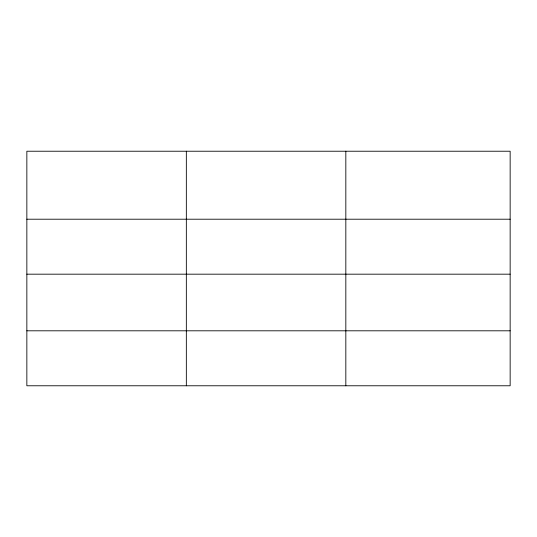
<?xml version="1.0" encoding="UTF-8"?>
<svg xmlns="http://www.w3.org/2000/svg" width="537" height="537" viewBox="0 0 537 537"><rect width="100%" height="100%" fill="white"/><g stroke="black" fill="none" stroke-linecap="round" stroke-linejoin="round"><path stroke-width="0.81" d="M510.15 274.179L510.15 151.226L26.85 151.226L26.85 385.774L510.15 385.774L510.15 274.179L26.85 274.179M26.85 219.21L510.15 219.21M26.85 330.805L510.15 330.805M345.828 151.226L345.828 385.774M186.339 151.226L186.339 385.774"/></g></svg>
